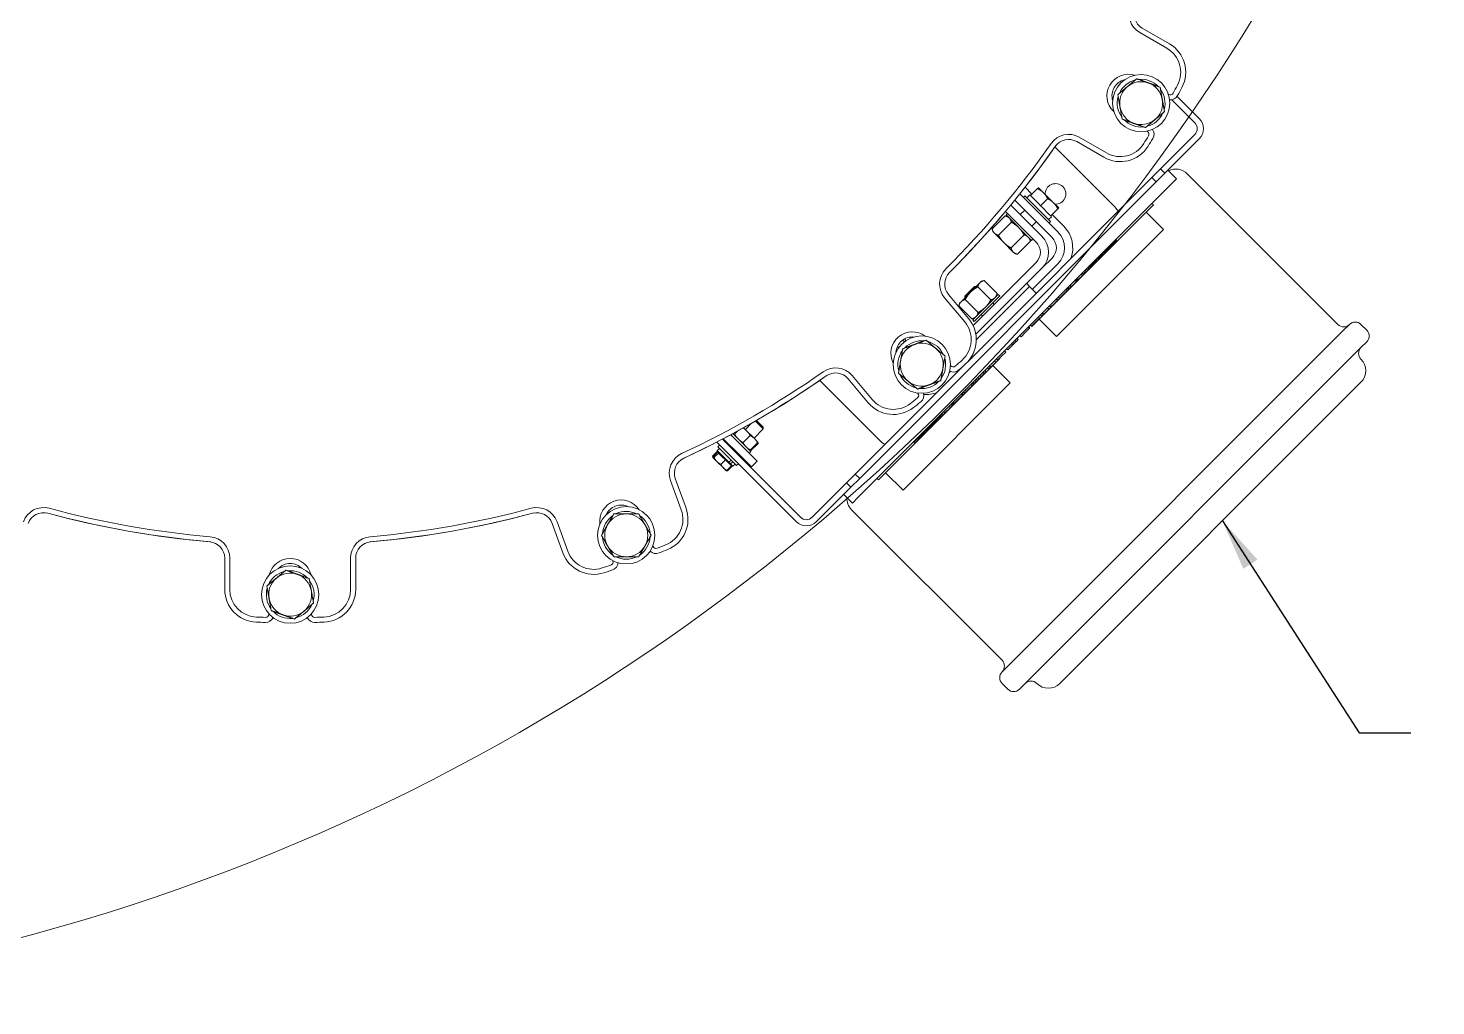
# Model space of a CAD drawing. Header units: inches. Extents: x 20 to 536, y 8 to 344.
# Drawn here: x 103.1 to 146.09, y 211.2 to 241.05 of the extents above; entities that cross this region are included whole.
import ezdxf

# ---------------------------------------------------------------- set-up
doc = ezdxf.new("R2010")
doc.units = ezdxf.units.IN
doc.header["$LTSCALE"] = 16
doc.header["$MEASUREMENT"] = 0
doc.layers.add('Symbol', color=7, linetype='Continuous', lineweight=25)
doc.layers.add('Visible', color=7, linetype='Continuous', lineweight=18)
doc.styles.add('Standard D-E', font='arial.ttf')
doc.dimstyles.new('in [mm] D-E NeptuneBenson$7', dxfattribs={"dimscale": 16, "dimtxt": 0.15, "dimasz": 0.098425, "dimexe": 0.125, "dimexo": 0.063, "dimgap": 0.031496, "dimtad": 0, "dimtih": 1, "dimtoh": 1, "dimdec": 4, "dimrnd": 1e-08, "dimzin": 3, "dimdsep": 46, "dimlunit": 5, "dimtxsty": 'Standard D-E', "dimcen": 0.09, "dimdle": 0.393701, "dimclrd": 256, "dimclre": 256, "dimclrt": 256, "dimadec": 1, "dimazin": 1, "dimtfac": 1, "dimtofl": 0, "dimtmove": 0, "dimatfit": 3, "dimfxl": 1, "dimfrac": 1, "dimtolj": 1, "dimtzin": 4, "dimlwd": -1, "dimlwe": -1, "dimarcsym": 0})

msp = doc.modelspace()

# ---------------------------------------------------------------- linework, layer by layer
at = {"layer": 'Visible', "linetype": 'Continuous', "lineweight": 18}
for p, q in [((137.048192, 240.912123), (137.876296, 240.434016)), ((137.953796, 240.56825), (137.125692, 241.046357)), ((137.937361, 239.024667), (137.920639, 239.034321)), ((138.025352, 238.86024), (138.731199, 238.154393)), ((138.188641, 238.962116), (138.863782, 238.286975)), ((137.265639, 237.899828), (137.282361, 237.890173)), ((138.731199, 237.800839), (137.682309, 236.751949)), ((134.456667, 237.420196), (136.244604, 235.632259)), ((135.125692, 237.582255), (135.953796, 237.104149)), ((136.031296, 237.238383), (135.203192, 237.716489)), ((138.863782, 237.668257), (137.814891, 236.619366)), ((137.413608, 236.483248), (131.803757, 230.873398)), ((137.413608, 236.483248), (137.682309, 236.751949)), ((137.546191, 236.350666), (137.413608, 236.483248)), ((137.546191, 236.350666), (137.730038, 236.534514)), ((137.682309, 236.751949), (137.814891, 236.619366)), ((137.730038, 236.534514), (137.814891, 236.619366)), ((138.17198, 236.446125), (137.906815, 236.71129)), ((138.17198, 236.446125), (137.995203, 236.269349)), ((128.449262, 226.723407), (137.995203, 236.269349)), ((137.546191, 236.350666), (128.495224, 227.299699)), ((133.755027, 235.977057), (133.54411, 236.187975)), ((133.711181, 235.933211), (133.926618, 236.148648)), ((134.108928, 236.0216), (133.954249, 236.176279)), ((134.418288, 235.71224), (134.108928, 236.0216)), ((134.060851, 234.693013), (133.108448, 235.645416)), ((134.373184, 234.651793), (133.230401, 235.794577)), ((134.549961, 234.82857), (133.388046, 235.990485)), ((133.542408, 235.925208), (133.497866, 235.880665)), ((134.321896, 235.14572), (133.542408, 235.925208)), ((133.690711, 235.953681), (133.602322, 235.865293)), ((133.690711, 235.953681), (133.711181, 235.933211)), ((133.75845, 235.885942), (133.711181, 235.933211)), ((137.464849, 235.650605), (133.752538, 231.938295)), ((133.75845, 235.885942), (133.973271, 235.671121)), ((134.02054, 235.623852), (133.973271, 235.671121)), ((134.02054, 235.623852), (134.235977, 235.839289)), ((134.067809, 235.576583), (134.02054, 235.623852)), ((134.067809, 235.576583), (134.282631, 235.361762)), ((134.572967, 235.557561), (134.418288, 235.71224)), ((137.420654, 235.6948), (137.464849, 235.650605)), ((132.541284, 234.916088), (132.938166, 235.31297)), ((133.019683, 235.291128), (132.938166, 235.31297)), ((132.948022, 235.452289), (133.884074, 234.516237)), ((133.008548, 235.391347), (132.964006, 235.346805)), ((133.743493, 234.567318), (132.964006, 235.346805)), ((133.788036, 234.61186), (133.008548, 235.391347)), ((133.221723, 235.178588), (133.221515, 235.17838)), ((133.534056, 235.490921), (133.398499, 235.355365)), ((134.353836, 235.290556), (134.265447, 235.202168)), ((134.329899, 235.314493), (134.282631, 235.361762)), ((134.329899, 235.314493), (134.545336, 235.52993)), ((134.329899, 235.314493), (134.353836, 235.290556)), ((134.726738, 235.005347), (134.373746, 235.358339)), ((137.243878, 235.429635), (137.774208, 234.899304)), ((132.563126, 234.83457), (132.541284, 234.916088)), ((132.563126, 234.83457), (132.607883, 234.789814)), ((132.607883, 234.789814), (132.897192, 234.500504)), ((132.734157, 234.723215), (133.131039, 235.120097)), ((133.119903, 234.337469), (133.516785, 234.734351)), ((133.575276, 234.825035), (133.575068, 234.824827)), ((133.88761, 235.137368), (133.752053, 235.001811)), ((134.321896, 235.14572), (134.277353, 235.101178)), ((137.774208, 234.899304), (134.503839, 231.628936)), ((132.897192, 234.500504), (133.186502, 234.211194)), ((133.312776, 234.144595), (133.709658, 234.541477)), ((133.687816, 234.622995), (133.709658, 234.541477)), ((133.788036, 234.61186), (133.743493, 234.567318)), ((135.469687, 233.726155), (136.324639, 234.581106)), ((136.098347, 234.301781), (136.027681, 234.231115)), ((136.07183, 234.328298), (136.098347, 234.301781)), ((136.149104, 234.352539), (136.098347, 234.301781)), ((136.122588, 234.379055), (136.149104, 234.352539)), ((136.138109, 234.394577), (136.164626, 234.36806)), ((136.351155, 234.55459), (136.164626, 234.36806)), ((136.3158, 234.589945), (136.324639, 234.581106)), ((136.324639, 234.581106), (136.351155, 234.55459)), ((133.884074, 233.893983), (131.958993, 231.968902)), ((133.186502, 234.211194), (133.231259, 234.166438)), ((133.231259, 234.166438), (133.312776, 234.144595)), ((134.060851, 233.717206), (134.373184, 234.029539)), ((135.68707, 233.890504), (135.649943, 233.853378)), ((135.660553, 233.917021), (135.68707, 233.890504)), ((135.74267, 233.946104), (135.68707, 233.890504)), ((135.716153, 233.972621), (135.74267, 233.946104)), ((135.752301, 234.008769), (135.778818, 233.982252)), ((135.9284, 234.131834), (135.778818, 233.982252)), ((135.901883, 234.158351), (135.9284, 234.131834)), ((135.933009, 234.189477), (135.959526, 234.16296)), ((136.027681, 234.231115), (135.959526, 234.16296)), ((136.001164, 234.257632), (136.027681, 234.231115)), ((132.043415, 231.69977), (134.060851, 233.717206)), ((133.772315, 233.075116), (134.549961, 233.852763)), ((135.295919, 233.499353), (135.159708, 233.363142)), ((135.260563, 233.534709), (135.295919, 233.499353)), ((135.269402, 233.52587), (135.309429, 233.565896)), ((135.335945, 233.53938), (135.295919, 233.499353)), ((135.30059, 233.574735), (135.335945, 233.53938)), ((135.374421, 233.577855), (135.335945, 233.53938)), ((135.339066, 233.613211), (135.374421, 233.577855)), ((135.415817, 233.619251), (135.374421, 233.577855)), ((135.380461, 233.654607), (135.415817, 233.619251)), ((135.4579, 233.661334), (135.415817, 233.619251)), ((135.422544, 233.696689), (135.4579, 233.661334)), ((135.496204, 233.699638), (135.4579, 233.661334)), ((135.460848, 233.734993), (135.496204, 233.699638)), ((135.540439, 233.743874), (135.496204, 233.699638)), ((135.513923, 233.77039), (135.540439, 233.743874)), ((135.5307, 233.787168), (135.557216, 233.760651)), ((135.612817, 233.816251), (135.557216, 233.760651)), ((135.5863, 233.842768), (135.612817, 233.816251)), ((135.649943, 233.853378), (135.612817, 233.816251)), ((131.708867, 232.867128), (131.997649, 233.15591)), ((132.168976, 233.274421), (131.879666, 232.985111)), ((131.997649, 233.15591), (132.050463, 233.155908)), ((132.102377, 233.148147), (132.499259, 232.751265)), ((132.213732, 233.319177), (132.168976, 233.274421)), ((132.213732, 233.319177), (132.29525, 233.34102)), ((132.29525, 233.34102), (132.692132, 232.944138)), ((133.684654, 233.164233), (133.507982, 232.98756)), ((133.596266, 233.252621), (133.684654, 233.164233)), ((133.683926, 233.163505), (133.888895, 232.958536)), ((134.835832, 233.039266), (134.71309, 232.916525)), ((134.800476, 233.074622), (134.835832, 233.039266)), ((134.813198, 233.087343), (134.822037, 233.078504)), ((134.822037, 233.078504), (134.869997, 233.126464)), ((134.844994, 233.101462), (134.871511, 233.074945)), ((134.861158, 233.135303), (134.896513, 233.099948)), ((134.896513, 233.099948), (134.871511, 233.074945)), ((134.954842, 233.158277), (134.896513, 233.099948)), ((134.919487, 233.193632), (134.954842, 233.158277)), ((135.020686, 233.224121), (134.954842, 233.158277)), ((135.111222, 233.314656), (135.020686, 233.224121)), ((135.075866, 233.350012), (135.111222, 233.314656)), ((135.084705, 233.341173), (135.133191, 233.389659)), ((135.159708, 233.363142), (135.111222, 233.314656)), ((135.124352, 233.398497), (135.159708, 233.363142)), ((131.089248, 232.813682), (131.70389, 232.081181)), ((131.822627, 232.180813), (131.207985, 232.913314)), ((131.5456, 232.651045), (131.523757, 232.569527)), ((131.523757, 232.569527), (131.920639, 232.172645)), ((131.590356, 232.695801), (131.5456, 232.651045)), ((131.879666, 232.985111), (131.590356, 232.695801)), ((131.708867, 232.867128), (131.708869, 232.814314)), ((131.71663, 232.7624), (132.113512, 232.365518)), ((131.946479, 232.13881), (132.725967, 232.918298)), ((131.991021, 232.094268), (132.770509, 232.873756)), ((133.507982, 232.98756), (132.056581, 231.536159)), ((132.604211, 232.614119), (132.557542, 232.660788)), ((132.670289, 232.86262), (132.692132, 232.944138)), ((132.770509, 232.873756), (132.725967, 232.918298)), ((134.295706, 232.569851), (134.331061, 232.534496)), ((134.429827, 232.633262), (134.331061, 232.534496)), ((134.535392, 232.738827), (134.429827, 232.633262)), ((134.500037, 232.774182), (134.535392, 232.738827)), ((134.508625, 232.782771), (134.543981, 232.747415)), ((134.543981, 232.747415), (134.535393, 232.738828)), ((134.554993, 232.829138), (134.590348, 232.793783)), ((134.71309, 232.916525), (134.590348, 232.793783)), ((132.002157, 232.194488), (131.920639, 232.172645)), ((131.991021, 232.094268), (131.946479, 232.13881)), ((132.250657, 232.260566), (132.203988, 232.307235)), ((133.991769, 232.195204), (133.869028, 232.072462)), ((133.956414, 232.230559), (133.991769, 232.195204)), ((133.973509, 232.159266), (134.503839, 231.628936)), ((134.017096, 232.291241), (134.052451, 232.255885)), ((134.11078, 232.314215), (134.052451, 232.255885)), ((134.075425, 232.34957), (134.11078, 232.314215)), ((134.176624, 232.380059), (134.11078, 232.314215)), ((134.267159, 232.470594), (134.176624, 232.380059)), ((134.231804, 232.505949), (134.267159, 232.470594)), ((134.289623, 232.563768), (134.324978, 232.528413)), ((134.331061, 232.534496), (134.324978, 232.528413)), ((133.551412, 231.754846), (133.42366, 231.627095)), ((133.675585, 231.879019), (133.551412, 231.754846)), ((133.64023, 231.914375), (133.675585, 231.879019)), ((133.656691, 231.930836), (133.692046, 231.89548)), ((133.692046, 231.89548), (133.675587, 231.879021)), ((133.708344, 231.982489), (133.752538, 231.938295)), ((133.710931, 231.985076), (133.746286, 231.949721)), ((133.869028, 232.072462), (133.746286, 231.949721)), ((129.647498, 231.328192), (129.685512, 231.290177)), ((129.860293, 231.468949), (129.806242, 231.523001)), ((129.860868, 231.557874), (129.907715, 231.511027)), ((129.907715, 231.511027), (129.912668, 231.506075)), ((133.109623, 231.313057), (133.018729, 231.222164)), ((133.174393, 231.377828), (133.109623, 231.313057)), ((133.139038, 231.413183), (133.174393, 231.377828)), ((133.212325, 231.41576), (133.174393, 231.377828)), ((133.17697, 231.451115), (133.212325, 231.41576)), ((133.2431, 231.446534), (133.212325, 231.41576)), ((133.241024, 231.51517), (133.27638, 231.479814)), ((133.27638, 231.479814), (133.2431, 231.446534)), ((133.246034, 231.520179), (133.28139, 231.484824)), ((133.28139, 231.484824), (133.27638, 231.479814)), ((133.335067, 231.538501), (133.28139, 231.484824)), ((133.299711, 231.573857), (133.335067, 231.538501)), ((133.388305, 231.66245), (133.42366, 231.627095)), ((132.780316, 230.966073), (129.068005, 227.253762)), ((132.648305, 230.851739), (132.557769, 230.761204)), ((132.612949, 230.887095), (132.648305, 230.851739)), ((132.672915, 230.94706), (132.70827, 230.911705)), ((132.831012, 231.034447), (132.70827, 230.911705)), ((132.771477, 230.974911), (132.780316, 230.966073)), ((132.953754, 231.157188), (132.831012, 231.034447)), ((132.918399, 231.192544), (132.953754, 231.157188)), ((132.983374, 231.257519), (133.018729, 231.222164)), ((128.877186, 229.709294), (128.262544, 230.441796)), ((131.721074, 230.790714), (128.362641, 227.432282)), ((131.234479, 230.53728), (131.26126, 230.564062)), ((131.279246, 230.73594), (131.266835, 230.750731)), ((132.165793, 230.439938), (132.201148, 230.404583)), ((132.238722, 230.442157), (132.201148, 230.404583)), ((132.29884, 230.502275), (132.238722, 230.442157)), ((132.263485, 230.53763), (132.29884, 230.502275)), ((132.35717, 230.560604), (132.29884, 230.502275)), ((132.321814, 230.595959), (132.35717, 230.560604)), ((132.398241, 230.672386), (132.433596, 230.637031)), ((132.491925, 230.69536), (132.433596, 230.637031)), ((132.45657, 230.730715), (132.491925, 230.69536)), ((132.557769, 230.761204), (132.491925, 230.69536)), ((132.559345, 230.745102), (133.089675, 230.214772)), ((129.088684, 228.476338), (127.274798, 230.290224)), ((128.143807, 230.342164), (128.758449, 229.609662)), ((133.089675, 230.214772), (129.819306, 226.944403)), ((131.719862, 229.994007), (131.755217, 229.958652)), ((131.817841, 230.021275), (131.755217, 229.958652)), ((131.926626, 230.130061), (131.817841, 230.021275)), ((131.891271, 230.165416), (131.926626, 230.130061)), ((131.927977, 230.202122), (131.963332, 230.166767)), ((131.958036, 230.232181), (131.993391, 230.196826)), ((131.993391, 230.196826), (131.963332, 230.166767)), ((132.052078, 230.255513), (131.993391, 230.196826)), ((132.016723, 230.290868), (132.052078, 230.255513)), ((132.092157, 230.295592), (132.052078, 230.255513)), ((132.056802, 230.330947), (132.092157, 230.295592)), ((132.06217, 230.336315), (132.097525, 230.300959)), ((132.097525, 230.300959), (132.092157, 230.295592)), ((132.106748, 230.380893), (132.142103, 230.345538)), ((132.201148, 230.404583), (132.142103, 230.345538)), ((130.263317, 229.90868), (130.275728, 229.893888)), ((131.28753, 229.561675), (131.322885, 229.52632)), ((131.296369, 229.552836), (131.364207, 229.620675)), ((131.319142, 229.57561), (131.345659, 229.549093)), ((131.390723, 229.594158), (131.345659, 229.549093)), ((131.355368, 229.629513), (131.390723, 229.594158)), ((131.513465, 229.7169), (131.390723, 229.594158)), ((131.636207, 229.839641), (131.513465, 229.7169)), ((131.600852, 229.874997), (131.636207, 229.839641)), ((131.60969, 229.866158), (131.640106, 229.896574)), ((131.631267, 229.905412), (131.640106, 229.896574)), ((131.666623, 229.870057), (131.636207, 229.839641)), ((131.640106, 229.896574), (131.666623, 229.870057)), ((131.661533, 229.935678), (131.696888, 229.900323)), ((131.755217, 229.958652), (131.696888, 229.900323)), ((130.137504, 228.393972), (131.0151, 229.271568)), ((130.935817, 229.139251), (130.880217, 229.083651)), ((130.9093, 229.165768), (130.935817, 229.139251)), ((130.972943, 229.176378), (130.935817, 229.139251)), ((131.01007, 229.213504), (130.972943, 229.176378)), ((130.983553, 229.240021), (131.01007, 229.213504)), ((131.006262, 229.280407), (131.041617, 229.245051)), ((131.041617, 229.245051), (131.01007, 229.213504)), ((131.098873, 229.302307), (131.041617, 229.245051)), ((131.063517, 229.337662), (131.098873, 229.302307)), ((131.265272, 229.468706), (131.098873, 229.302307)), ((131.229916, 229.504062), (131.265272, 229.468706)), ((131.322885, 229.52632), (131.265272, 229.468706)), ((131.345659, 229.549093), (131.322885, 229.52632)), ((124.77662, 228.752375), (124.675655, 228.65141)), ((125.041218, 228.758454), (124.951109, 228.848564)), ((125.003735, 228.795937), (125.191511, 228.983713)), ((125.282657, 228.517015), (125.041218, 228.758454)), ((125.2689, 228.530772), (125.550086, 228.811957)), ((125.550086, 228.811957), (125.310372, 229.051671)), ((125.344783, 229.071487), (125.550089, 228.866181)), ((125.550089, 228.866181), (125.550086, 228.811957)), ((130.514578, 228.718013), (130.463821, 228.667255)), ((130.488062, 228.744529), (130.514578, 228.718013)), ((130.52403, 228.780497), (130.550546, 228.753981)), ((130.698694, 228.902128), (130.550546, 228.753981)), ((130.672177, 228.928645), (130.698694, 228.902128)), ((130.691824, 228.948292), (130.718341, 228.921775)), ((130.773941, 228.977376), (130.718341, 228.921775)), ((130.747424, 229.003892), (130.773941, 228.977376)), ((130.86595, 229.069385), (130.773941, 228.977376)), ((130.839434, 229.095901), (130.86595, 229.069385)), ((130.8537, 229.110168), (130.880217, 229.083651)), ((124.15344, 228.387583), (124.13096, 228.410062)), ((126.558914, 225.982108), (124.15344, 228.387583)), ((124.163339, 228.264546), (124.219908, 228.321115)), ((126.691497, 226.114691), (124.305614, 228.500573)), ((124.835239, 228.008722), (124.330413, 228.513549)), ((124.506993, 228.299195), (124.52588, 228.318082)), ((124.561534, 228.63598), (125.012016, 228.185499)), ((124.622981, 228.668989), (125.169552, 228.122418)), ((124.638251, 228.655415), (124.631898, 228.67287)), ((124.639222, 228.652748), (124.638251, 228.655415)), ((125.152931, 228.611647), (124.934174, 228.392891)), ((125.37729, 228.387288), (125.158533, 228.168531)), ((125.394305, 228.370273), (125.175548, 228.151516)), ((125.379563, 228.42011), (125.282657, 228.517015)), ((125.379563, 228.42011), (125.380534, 228.417442)), ((125.380534, 228.417442), (125.386886, 228.399988)), ((130.128665, 228.40281), (130.137504, 228.393972)), ((130.151494, 228.407961), (130.17801, 228.381445)), ((130.297102, 228.500537), (130.17801, 228.381445)), ((130.270586, 228.527053), (130.297102, 228.500537)), ((130.298483, 228.554951), (130.325, 228.528434)), ((130.393155, 228.596589), (130.325, 228.528434)), ((130.366638, 228.623106), (130.393155, 228.596589)), ((130.463821, 228.667255), (130.393155, 228.596589)), ((130.437304, 228.693772), (130.463821, 228.667255)), ((124.141203, 228.118386), (124.0048, 227.981983)), ((124.012802, 227.940204), (124.008692, 227.955542)), ((124.01343, 227.93786), (124.012802, 227.940204)), ((124.01343, 227.93786), (124.014905, 227.936385)), ((124.014905, 227.936385), (124.134443, 227.816846)), ((124.155102, 228.104486), (124.0187, 227.968084)), ((124.183006, 228.076583), (124.046603, 227.94018)), ((124.141203, 228.118386), (124.155102, 228.104486)), ((124.210008, 228.217877), (124.14354, 228.151409)), ((124.500659, 227.794291), (124.14354, 228.151409)), ((124.155102, 228.104486), (124.169054, 228.090535)), ((124.163339, 228.264546), (124.73751, 227.690376)), ((124.167579, 228.092009), (124.185259, 228.10969)), ((124.169054, 228.090535), (124.183006, 228.076583)), ((124.183006, 228.076583), (124.288593, 227.970996)), ((124.39418, 227.865409), (124.257777, 227.729006)), ((124.288593, 227.970996), (124.39418, 227.865409)), ((124.39418, 227.865409), (124.485815, 227.773774)), ((124.567127, 227.860759), (124.500659, 227.794291)), ((124.772158, 228.03403), (124.791045, 228.052916)), ((125.188792, 227.655169), (124.835239, 228.008722)), ((125.012016, 228.185499), (125.365569, 227.831946)), ((125.122324, 228.07519), (125.169552, 228.122418)), ((125.125711, 228.166258), (125.128379, 228.165288)), ((125.128379, 228.165288), (125.145833, 228.158935)), ((124.134443, 227.816846), (124.331666, 227.619624)), ((124.331666, 227.619624), (124.410824, 227.540466)), ((124.410824, 227.540466), (124.413168, 227.539838)), ((124.413168, 227.539838), (124.428505, 227.535728)), ((124.57745, 227.682139), (124.441047, 227.545736)), ((124.591349, 227.668239), (124.454947, 227.531837)), ((124.485815, 227.773774), (124.57745, 227.682139)), ((124.528358, 227.766591), (124.500659, 227.794291)), ((124.528358, 227.766591), (124.553752, 227.741197)), ((124.62022, 227.807665), (124.553752, 227.741197)), ((124.624373, 227.670577), (124.553752, 227.741197)), ((124.564973, 227.694615), (124.582653, 227.712296)), ((124.57745, 227.682139), (124.591349, 227.668239)), ((124.690841, 227.737045), (124.624373, 227.670577)), ((124.73751, 227.690376), (124.794078, 227.746944)), ((125.188792, 227.655169), (125.365569, 227.831946)), ((128.093941, 227.163581), (128.362641, 227.432282)), ((128.362641, 227.432282), (128.495224, 227.299699)), ((129.288976, 227.474733), (129.819306, 226.944403)), ((122.719843, 227.241716), (123.046887, 226.34317)), ((123.19254, 226.396183), (122.865496, 227.294729)), ((128.093941, 227.163581), (127.04505, 226.114691)), ((128.226523, 227.030999), (127.177633, 225.982108)), ((128.226523, 227.030999), (128.093941, 227.163581)), ((128.226523, 227.030999), (128.495224, 227.299699)), ((129.023811, 227.297956), (129.068005, 227.253762)), ((128.00732, 226.811795), (128.272485, 226.54663)), ((128.449262, 226.723407), (128.272485, 226.54663)), ((119.106725, 225.926649), (119.433769, 225.028102)), ((119.579422, 225.081116), (119.252377, 225.979662)), ((109.104451, 224.868286), (109.104451, 223.912073)), ((109.259451, 223.912073), (109.259451, 224.868286)), ((112.949451, 224.868286), (112.949451, 223.912073)), ((113.104451, 223.912073), (113.104451, 224.868286)), ((122.187753, 225.224294), (122.181149, 225.242438)), ((120.950152, 224.794392), (120.956756, 224.776247)), ((110.449451, 223.173823), (110.449451, 223.154514)), ((111.759451, 223.154514), (111.759451, 223.173823))]:
    msp.add_line(p, q, dxfattribs=at)
at = {"layer": 'Visible'}
for p, q in [((136.429969, 239.066372), (136.436669, 239.063948)), ((143.097081, 232.002062), (138.500887, 236.598256)), ((143.273858, 231.825285), (133.02081, 221.572237)), ((143.273858, 231.825285), (143.450635, 232.002062)), ((143.980965, 231.825285), (143.804188, 232.002062)), ((129.877025, 231.290688), (129.882492, 231.286119)), ((133.55114, 221.041907), (143.804188, 231.294955)), ((143.980965, 231.471732), (143.804188, 231.294955)), ((134.6118, 221.041907), (143.804188, 230.234295)), ((121.059831, 226.225174), (121.063406, 226.219011)), ((128.247839, 226.345207), (132.844033, 221.749013)), ((111.041872, 224.480806), (111.043123, 224.473792)), ((132.844033, 221.39546), (133.02081, 221.572237)), ((132.844033, 221.041907), (133.02081, 220.86513)), ((133.55114, 221.041907), (133.374363, 220.86513))]:
    msp.add_line(p, q, dxfattribs=at)
at = {"layer": 'Visible', "linetype": 'Continuous', "lineweight": 18}
msp.add_circle((86.745878, 274.199595), 63, dxfattribs=at)
at = {"layer": 'Visible'}
for centre in [(137.090695, 238.757161), (130.392148, 230.774143), (121.36722, 225.563599), (111.104451, 223.753996)]:
    msp.add_circle(centre, 0.875, dxfattribs=at)
at = {"layer": 'Visible', "linetype": 'Continuous', "lineweight": 18}
for centre, radius, start, end in [((137.375692, 241.479369), 0.655, 154.9454297, 240), ((137.375692, 241.479369), 0.5, 154.9454297, 240), ((137.453796, 239.702225), 0.845, 331.9188512, 60), ((137.453796, 239.702225), 1, 331.9188512, 60), ((136.699831, 238.982826), 0.655, 72.9900506, 227.0099494), ((136.699831, 238.982826), 0.5, 103.7192044, 196.2807956), ((137.984861, 239.106939), 0.095, 240, 331.4037607), ((111.104451, 253.760326), 30.71, 331.4037607, 331.9188512), ((111.104451, 253.760326), 30.865, 331.4037607, 331.9188512), ((137.984861, 239.106939), 0.25, 264.2565302, 331.4037607), ((138.554422, 237.977616), 0.4375, 315, 45), ((134.875692, 237.149242), 0.655, 60, 145.0545703), ((111.104451, 253.760326), 30.71, 328.0811488, 328.5962393), ((137.234861, 237.807901), 0.095, 328.5962393, 60), ((137.234861, 237.807901), 0.25, 328.5962393, 35.7434698), ((138.554422, 237.977616), 0.25, 315, 45), ((111.104451, 253.760326), 28.345, 314.9454297, 325.0545703), ((111.104451, 253.760326), 28.501331, 314.872782, 325.127218), ((111.104451, 253.760326), 28.5, 314.9454297, 325.0545703), ((134.875692, 237.149242), 0.5, 60, 145.0545703), ((136.453796, 237.970174), 1, 240, 328.0811488), ((136.453796, 237.970174), 0.845, 240, 328.0811488), ((111.104451, 253.760326), 30.865, 328.0811488, 328.5962393), ((134.476837, 235.985812), 0.315, 266.7944753, 183.2055247), ((135.537497, 234.925152), 1, 32.0047679, 45), ((134.062057, 234.340666), 0.69, 315, 45), ((134.062057, 234.340666), 0.94, 339.5724539, 45), ((133.572947, 234.20511), 0.44, 315, 45), ((133.572947, 234.20511), 0.69, 315, 45), ((134.062057, 234.340666), 0.44, 315, 45), ((131.591007, 233.234708), 0.655, 134.9454297, 220), ((131.591007, 233.234708), 0.5, 134.9454297, 220), ((131.056582, 231.538025), 1, 311.9188512, 40), ((130.102038, 231.119883), 0.655, 52.9900506, 207.0099494), ((131.056582, 231.538025), 0.845, 311.9188512, 40), ((130.102038, 231.119883), 0.5, 83.7192044, 176.2807956), ((111.104451, 253.760326), 30.71, 311.4037607, 311.9188512), ((111.104451, 253.760326), 28.345, 294.9454297, 305.0545703), ((111.104451, 253.760326), 28.501331, 294.872782, 305.127218), ((111.104451, 253.760326), 28.5, 294.9454297, 305.0545703), ((127.760785, 230.02077), 0.655, 40, 125.0545703), ((127.760785, 230.02077), 0.5, 40, 125.0545703), ((131.352021, 230.797005), 0.25, 244.2565302, 311.4037607), ((131.352021, 230.797005), 0.095, 220, 311.4037607), ((111.104451, 253.760326), 30.865, 311.4037607, 311.9188512), ((129.524494, 230.25245), 1, 220, 308.0811488), ((129.524494, 230.25245), 0.845, 220, 308.0811488), ((111.104451, 253.760326), 30.71, 308.0811488, 308.5962393), ((111.104451, 253.760326), 30.865, 308.0811488, 308.5962393), ((130.202954, 229.832823), 0.095, 308.5962393, 40), ((130.202954, 229.832823), 0.25, 308.5962393, 15.7434698), ((130.52411, 230.802719), 0.94, 265.5268755, 290.4275461), ((129.79579, 229.183445), 1, 225, 237.9952321), ((123.335342, 227.465739), 0.655, 114.9454297, 200), ((123.335342, 227.465739), 0.5, 114.9454297, 200), ((121.212856, 225.987711), 0.655, 32.9900506, 187.0099494), ((103.572022, 225.755639), 0.655, 74.9454297, 160), ((103.572022, 225.755639), 0.5, 74.9454297, 160), ((111.104451, 253.760326), 28.501331, 254.872782, 265.127218), ((111.104451, 253.760326), 28.5, 254.9454297, 265.0545703), ((111.104451, 253.760326), 28.345, 254.9454297, 265.0545703), ((111.104451, 253.760326), 28.501331, 274.872782, 285.127218), ((111.104451, 253.760326), 28.345, 274.9454297, 285.0545703), ((111.104451, 253.760326), 28.5, 274.9454297, 285.0545703), ((118.636879, 225.755639), 0.655, 20, 105.0545703), ((118.636879, 225.755639), 0.5, 20, 105.0545703), ((121.212856, 225.987711), 0.5, 63.7192044, 156.2807956), ((122.252847, 226.054163), 0.845, 291.9188512, 20), ((122.252847, 226.054163), 1, 291.9188512, 20), ((126.868274, 226.291467), 0.4375, 225, 315), ((126.868274, 226.291467), 0.25, 225, 315), ((108.604451, 224.868286), 0.5, 0, 85.0545703), ((108.604451, 224.868286), 0.655, 0, 85.0545703), ((113.604451, 224.868286), 0.655, 94.9454297, 180), ((113.604451, 224.868286), 0.5, 94.9454297, 180), ((111.104451, 253.760326), 30.71, 291.4037607, 291.9188512), ((111.104451, 224.205326), 0.655, 12.9900506, 167.0099494), ((120.373462, 225.370123), 1, 200, 288.0811488), ((120.373462, 225.370123), 0.845, 200, 288.0811488), ((122.277024, 225.256786), 0.25, 224.2565302, 291.4037607), ((122.277024, 225.256786), 0.095, 200, 291.4037607), ((111.104451, 253.760326), 30.865, 291.4037607, 291.9188512), ((111.104451, 224.205326), 0.5, 43.7192044, 136.2807956), ((111.104451, 253.760326), 30.71, 288.0811488, 288.5962393), ((111.104451, 253.760326), 30.865, 288.0811488, 288.5962393), ((120.867485, 224.743755), 0.095, 288.5962393, 20), ((120.867485, 224.743755), 0.25, 288.5962393, 355.7434698), ((110.104451, 223.912073), 1, 180, 268.0811488), ((110.104451, 223.912073), 0.845, 180, 268.0811488), ((112.104451, 223.912073), 0.845, 271.9188512, 0), ((112.104451, 223.912073), 1, 271.9188512, 0), ((110.354451, 223.154514), 0.095, 268.5962393, 0), ((111.854451, 223.154514), 0.095, 180, 271.4037607), ((111.104451, 253.760326), 30.865, 268.0811488, 268.5962393), ((111.104451, 253.760326), 30.71, 268.0811488, 268.5962393), ((110.354451, 223.154514), 0.25, 268.5962393, 335.7434698), ((111.854451, 223.154514), 0.25, 204.2565302, 271.4037607), ((111.104451, 253.760326), 30.71, 271.4037607, 271.9188512), ((111.104451, 253.760326), 30.865, 271.4037607, 271.9188512)]:
    msp.add_arc(centre, radius, start, end, dxfattribs=at)
at = {"layer": 'Visible'}
for centre, radius, start, end in [((137.090695, 238.757161), 0.7295, 104.1702714, 154.9210559), ((137.090695, 238.757161), 0.7295, 44.1702714, 96.0519887), ((137.090695, 238.757161), 0.7295, 154.9210559, 156.0519887), ((137.090695, 238.757161), 0.656, 130.1111301, 190.1111301), ((137.090695, 238.757161), 0.656, 70.1111301, 130.1111301), ((137.090695, 238.757161), 0.656, 10.1111301, 70.1111301), ((137.090695, 238.757161), 0.7295, 344.1702714, 36.0519887), ((137.090695, 238.757161), 0.7295, 164.1702714, 216.0519887), ((137.090695, 238.757161), 0.656, 190.1111301, 250.1111301), ((137.090695, 238.757161), 0.656, 310.1111301, 10.1111301), ((137.090695, 238.757161), 0.7295, 224.1702714, 276.0519887), ((137.090695, 238.757161), 0.656, 250.1111301, 310.1111301), ((137.090695, 238.757161), 0.7295, 284.1702714, 336.0519887), ((138.147334, 236.244702), 0.5, 45, 116.3545988), ((143.273858, 232.178838), 0.25, 225, 315), ((143.627411, 231.825285), 0.25, 45, 135), ((143.804188, 231.648508), 0.25, 315, 45), ((130.392148, 230.774143), 0.656, 110.1111301, 170.1111301), ((130.392148, 230.774143), 0.7295, 134.9210559, 136.0519887), ((130.392148, 230.774143), 0.7295, 84.1702714, 134.9210559), ((130.392148, 230.774143), 0.656, 50.1111301, 110.1111301), ((130.392148, 230.774143), 0.7295, 24.1702714, 76.0519887), ((130.392148, 230.774143), 0.656, 350.1111301, 50.1111301), ((143.980965, 231.118178), 0.25, 135, 225), ((130.392148, 230.774143), 0.7295, 144.1702714, 196.0519887), ((130.392148, 230.774143), 0.656, 170.1111301, 230.1111301), ((130.392148, 230.774143), 0.7295, 324.1702714, 16.0519887), ((143.450635, 230.587848), 0.5, 315, 45), ((130.392148, 230.774143), 0.7295, 204.1702714, 256.0519887), ((130.392148, 230.774143), 0.656, 290.1111301, 350.1111301), ((130.392148, 230.774143), 0.656, 230.1111301, 290.1111301), ((130.392148, 230.774143), 0.7295, 264.1702714, 316.0519887), ((128.601392, 226.698761), 0.5, 177.8662915, 225), ((121.36722, 225.563599), 0.7295, 124.1702714, 176.0519887), ((121.36722, 225.563599), 0.656, 90.1111301, 150.1111301), ((121.36722, 225.563599), 0.7295, 114.9210559, 116.0519887), ((121.36722, 225.563599), 0.7295, 64.1702714, 114.9210559), ((121.36722, 225.563599), 0.656, 30.1111301, 90.1111301), ((121.36722, 225.563599), 0.7295, 4.1702714, 56.0519887), ((121.36722, 225.563599), 0.656, 150.1111301, 210.1111301), ((121.36722, 225.563599), 0.656, 330.1111301, 30.1111301), ((121.36722, 225.563599), 0.7295, 184.1702714, 236.0519887), ((121.36722, 225.563599), 0.7295, 304.1702714, 356.0519887), ((121.36722, 225.563599), 0.656, 210.1111301, 270.1111301), ((121.36722, 225.563599), 0.7295, 244.1702714, 296.0519887), ((121.36722, 225.563599), 0.656, 270.1111301, 330.1111301), ((111.104451, 223.753996), 0.7295, 104.1702714, 156.0519887), ((111.104451, 223.753996), 0.656, 70.1111301, 130.1111301), ((111.104451, 223.753996), 0.7295, 94.9210559, 96.0519887), ((111.104451, 223.753996), 0.7295, 44.1702714, 94.9210559), ((111.104451, 223.753996), 0.656, 130.1111301, 190.1111301), ((111.104451, 223.753996), 0.656, 10.1111301, 70.1111301), ((111.104451, 223.753996), 0.7295, 344.1702714, 36.0519887), ((111.104451, 223.753996), 0.7295, 164.1702714, 216.0519887), ((111.104451, 223.753996), 0.656, 190.1111301, 250.1111301), ((111.104451, 223.753996), 0.656, 310.1111301, 10.1111301), ((111.104451, 223.753996), 0.7295, 224.1702714, 276.0519887), ((111.104451, 223.753996), 0.656, 250.1111301, 310.1111301), ((111.104451, 223.753996), 0.7295, 284.1702714, 336.0519887), ((133.02081, 221.218683), 0.25, 135, 225), ((132.667256, 221.572237), 0.25, 315, 45), ((133.727916, 220.86513), 0.25, 45, 135), ((134.258247, 221.39546), 0.5, 225, 315), ((133.197586, 221.041907), 0.25, 225, 315)]:
    msp.add_arc(centre, radius, start, end, dxfattribs=at)
for points in [[(136.668053, 239.258867), (136.802484, 239.372114), (136.957713, 239.50288)], [(136.957713, 239.50288), (137.148574, 239.433831), (137.313864, 239.374033)], [(136.378392, 239.014854), (136.533621, 239.14562), (136.668053, 239.258867)], [(137.313864, 239.374033), (137.479155, 239.314235), (137.670016, 239.245186)], [(137.670016, 239.245186), (137.705648, 239.045372), (137.736507, 238.872327)], [(136.444883, 238.641995), (136.414025, 238.81504), (136.378392, 239.014854)], [(136.511375, 238.269135), (136.475742, 238.46895), (136.444883, 238.641995)], [(137.736507, 238.872327), (137.767366, 238.699282), (137.802998, 238.499467)], [(136.867526, 238.140288), (136.702236, 238.200086), (136.511375, 238.269135)], [(137.513338, 238.255454), (137.378906, 238.142208), (137.223677, 238.011442)], [(137.802998, 238.499467), (137.64777, 238.368701), (137.513338, 238.255454)], [(137.223677, 238.011442), (137.032816, 238.08049), (136.867526, 238.140288)], [(129.810939, 231.259918), (130.00153, 231.329707), (130.166588, 231.390145)], [(130.166588, 231.390145), (130.331645, 231.450584), (130.522237, 231.520373)], [(130.522237, 231.520373), (130.677971, 231.39021), (130.812841, 231.277485)], [(130.812841, 231.277485), (130.947711, 231.164761), (131.103446, 231.034598)], [(129.68085, 230.513689), (129.715707, 230.71364), (129.745894, 230.886803)], [(129.745894, 230.886803), (129.776082, 231.059966), (129.810939, 231.259918)], [(131.103446, 231.034598), (131.068589, 230.834646), (131.038402, 230.661483)], [(129.971455, 230.270801), (129.836585, 230.383526), (129.68085, 230.513689)], [(131.038402, 230.661483), (131.008215, 230.48832), (130.973357, 230.288369)], [(130.26206, 230.027914), (130.106325, 230.158077), (129.971455, 230.270801)], [(130.617709, 230.158141), (130.452651, 230.097703), (130.26206, 230.027914)], [(130.973357, 230.288369), (130.782766, 230.21858), (130.617709, 230.158141)], [(120.798472, 225.890496), (120.886064, 226.042892), (120.987207, 226.218863)], [(120.987207, 226.218863), (121.190173, 226.219257), (121.365948, 226.219597)], [(121.365948, 226.219597), (121.541722, 226.219938), (121.744689, 226.220332)], [(121.744689, 226.220332), (121.846513, 226.044755), (121.934695, 225.8927)], [(120.609738, 225.562129), (120.71088, 225.738101), (120.798472, 225.890496)], [(121.934695, 225.8927), (122.022878, 225.740645), (122.124702, 225.565068)], [(120.799745, 225.234497), (120.711562, 225.386552), (120.609738, 225.562129)], [(122.124702, 225.565068), (122.02356, 225.389097), (121.935968, 225.236701)], [(120.989751, 224.906865), (120.887927, 225.082443), (120.799745, 225.234497)], [(121.368492, 224.9076), (121.192718, 224.907259), (120.989751, 224.906865)], [(121.747233, 224.908335), (121.544267, 224.907941), (121.368492, 224.9076)], [(121.935968, 225.236701), (121.848376, 225.084306), (121.747233, 224.908335)], [(110.681808, 224.255702), (110.81624, 224.368949), (110.971468, 224.499715)], [(110.971468, 224.499715), (111.162329, 224.430666), (111.32762, 224.370868)], [(110.392148, 224.011689), (110.547376, 224.142455), (110.681808, 224.255702)], [(110.458639, 223.63883), (110.42778, 223.811874), (110.392148, 224.011689)], [(111.32762, 224.370868), (111.49291, 224.31107), (111.683771, 224.242021)], [(111.683771, 224.242021), (111.719404, 224.042206), (111.750262, 223.869162)], [(110.52513, 223.26597), (110.489497, 223.465785), (110.458639, 223.63883)], [(111.750262, 223.869162), (111.781121, 223.696117), (111.816753, 223.496302)], [(110.881281, 223.137123), (110.715991, 223.196921), (110.52513, 223.26597)], [(111.237433, 223.008276), (111.046572, 223.077325), (110.881281, 223.137123)], [(111.527093, 223.252289), (111.392661, 223.139042), (111.237433, 223.008276)], [(111.816753, 223.496302), (111.661525, 223.365536), (111.527093, 223.252289)]]:
    msp.add_rational_spline(points, [1, 1.0379548493, 1], degree=2, dxfattribs=at)
at = {"layer": 'Visible', "linetype": 'Continuous', "lineweight": 18}
for points, weights in [([(133.926618, 236.148648), (133.954249, 236.176279), (133.954249, 236.176279)], [1.01001874936, 1.04314139574, 1]), ([(134.108928, 236.0216), (134.037141, 236.093387), (133.926618, 236.148648)], [1, 1.04314139574, 1.01001874936]), ([(134.235977, 235.839289), (134.180716, 235.949813), (134.108928, 236.0216)], [1.01001874936, 1.04314139574, 1]), ([(134.418288, 235.71224), (134.346501, 235.784027), (134.235977, 235.839289)], [1, 1.04314139574, 1.01001874936]), ([(134.545336, 235.52993), (134.490075, 235.640453), (134.418288, 235.71224)], [1.01001874936, 1.04314139574, 1]), ([(133.06444, 235.246371), (133.019683, 235.291128), (132.938166, 235.31297)], [1, 1.0379548493, 1]), ([(133.131039, 235.120097), (133.109196, 235.201615), (133.06444, 235.246371)], [1, 1.0379548493, 1]), ([(134.572967, 235.557561), (134.572967, 235.557561), (134.545336, 235.52993)], [1, 1.04314139574, 1.01001874936]), ([(132.541284, 234.916088), (132.563126, 234.83457), (132.607883, 234.789814)], [1, 1.0379548493, 1]), ([(132.607883, 234.789814), (132.652639, 234.745058), (132.734157, 234.723215)], [1, 1.0379548493, 1]), ([(132.734157, 234.723215), (132.80768, 234.590017), (132.897192, 234.500504)], [1, 1.0379548493, 1]), ([(133.35375, 234.957061), (133.264237, 235.046574), (133.131039, 235.120097)], [1, 1.0379548493, 1]), ([(133.516785, 234.734351), (133.443262, 234.867549), (133.35375, 234.957061)], [1, 1.0379548493, 1]), ([(133.643059, 234.667752), (133.598303, 234.712508), (133.516785, 234.734351)], [1, 1.0379548493, 1]), ([(132.897192, 234.500504), (132.986705, 234.410992), (133.119903, 234.337469)], [1, 1.0379548493, 1]), ([(133.119903, 234.337469), (133.141746, 234.255951), (133.186502, 234.211194)], [1, 1.0379548493, 1]), ([(133.709658, 234.541477), (133.687816, 234.622995), (133.643059, 234.667752)], [1, 1.0379548493, 1]), ([(133.186502, 234.211194), (133.231259, 234.166438), (133.312776, 234.144595)], [1, 1.0379548493, 1]), ([(132.102377, 233.148147), (131.969179, 233.074624), (131.879666, 232.985111)], [1, 1.0379548493, 1]), ([(132.168976, 233.274421), (132.124219, 233.229664), (132.102377, 233.148147)], [1, 1.0379548493, 1]), ([(132.29525, 233.34102), (132.213732, 233.319177), (132.168976, 233.274421)], [1, 1.0379548493, 1]), ([(131.590356, 232.695801), (131.5456, 232.651045), (131.523757, 232.569527)], [1, 1.0379548493, 1]), ([(131.71663, 232.7624), (131.635112, 232.740558), (131.590356, 232.695801)], [1, 1.0379548493, 1]), ([(131.879666, 232.985111), (131.790153, 232.895598), (131.71663, 232.7624)], [1, 1.0379548493, 1]), ([(132.336223, 232.528554), (132.425736, 232.618067), (132.499259, 232.751265)], [1, 1.0379548493, 1]), ([(132.499259, 232.751265), (132.580776, 232.773107), (132.625533, 232.817864)], [1, 1.0379548493, 1]), ([(132.625533, 232.817864), (132.670289, 232.86262), (132.692132, 232.944138)], [1, 1.0379548493, 1]), ([(131.920639, 232.172645), (132.002157, 232.194488), (132.046913, 232.239244)], [1, 1.0379548493, 1]), ([(132.046913, 232.239244), (132.091669, 232.284), (132.113512, 232.365518)], [1, 1.0379548493, 1]), ([(132.113512, 232.365518), (132.24671, 232.439041), (132.336223, 232.528554)], [1, 1.0379548493, 1]), ([(129.863252, 231.559179), (129.884672, 231.534071), (129.907715, 231.511027)], [1.0142473383, 1.00950299289, 1]), ([(129.907715, 231.511027), (129.910194, 231.508549), (129.912693, 231.506092)], [1, 1.0010134378, 1.00197275572]), ([(125.041218, 228.758454), (124.996664, 228.803008), (124.939081, 228.841882)], [1, 1.02791635313, 1.01476692487]), ([(125.152931, 228.611647), (125.101208, 228.698465), (125.041218, 228.758454)], [1, 1.0379548493, 1]), ([(124.631619, 228.673645), (124.634096, 228.666695), (124.637189, 228.660652)], [1.01786692366, 1.01977830614, 1.01839983745]), ([(124.639278, 228.677777), (124.634256, 228.657714), (124.641028, 228.650942)], [1.00970234043, 1.0322445725, 1]), ([(124.641028, 228.650942), (124.648954, 228.643015), (124.675655, 228.65141)], [1, 1.0379548493, 1]), ([(124.675655, 228.65141), (124.727377, 228.564592), (124.787367, 228.504603)], [1, 1.0379548493, 1]), ([(124.787367, 228.504603), (124.847357, 228.444613), (124.934174, 228.392891)], [1, 1.0379548493, 1]), ([(124.934174, 228.392891), (124.976743, 228.315226), (125.028806, 228.263164)], [1, 1.0379548493, 1]), ([(125.282657, 228.517015), (125.230595, 228.569078), (125.152931, 228.611647)], [1, 1.0379548493, 1]), ([(125.37729, 228.387288), (125.33472, 228.464952), (125.282657, 228.517015)], [1, 1.0379548493, 1]), ([(125.380534, 228.417442), (125.38388, 228.408249), (125.37729, 228.387288)], [1.01308143419, 1.02955526539, 1]), ([(125.394305, 228.370273), (125.387387, 228.384774), (125.380163, 228.39787)], [1, 1.00796428699, 1.01258618857]), ([(125.386886, 228.399988), (125.391621, 228.386981), (125.394305, 228.370273)], [1.018070325, 1.01482839882, 1]), ([(124.0048, 227.981983), (124.006037, 227.959584), (124.01234, 227.944888)], [1, 1.02228818252, 1.01839983745]), ([(124.0187, 227.968084), (124.008429, 227.94286), (124.014905, 227.936385)], [1, 1.0379548493, 1]), ([(124.014905, 227.936385), (124.02138, 227.92991), (124.046603, 227.94018)], [1, 1.0379548493, 1]), ([(124.046603, 227.94018), (124.08544, 227.865849), (124.134443, 227.816846)], [1, 1.0379548493, 1]), ([(125.028806, 228.263164), (125.080869, 228.211101), (125.158533, 228.168531)], [1, 1.0379548493, 1]), ([(125.158533, 228.168531), (125.137572, 228.161942), (125.128379, 228.165288)], [1, 1.02955526539, 1.01308143419]), ([(125.175548, 228.151516), (125.15884, 228.1542), (125.145833, 228.158935)], [1, 1.01482839882, 1.018070325]), ([(125.147951, 228.165658), (125.161047, 228.158434), (125.175548, 228.151516)], [1.01258618857, 1.00796428699, 1]), ([(124.134443, 227.816846), (124.183447, 227.767843), (124.257777, 227.729006)], [1, 1.0379548493, 1]), ([(124.257777, 227.729006), (124.289138, 227.662152), (124.331666, 227.619624)], [1, 1.0379548493, 1]), ([(124.331666, 227.619624), (124.374193, 227.577096), (124.441047, 227.545736)], [1, 1.0379548493, 1]), ([(124.441047, 227.545736), (124.421246, 227.537674), (124.413168, 227.539838)], [1, 1.02955526539, 1.01308143419]), ([(124.454947, 227.531837), (124.439935, 227.532666), (124.428505, 227.535728)], [1, 1.01482839882, 1.018070325]), ([(124.431095, 227.54208), (124.442364, 227.536751), (124.454947, 227.531837)], [1.01258618857, 1.00796428699, 1])]:
    msp.add_rational_spline(points, weights, degree=2, dxfattribs=at)

# ---------------------------------------------------------------- leaders
at = {"layer": 'Symbol', "annotation_type": 0, "has_hookline": 1, "hookline_direction": 0, "text_width": 36.938064}
msp.add_leader([(139.574202, 226.004308), (143.747748, 219.538611), (145.322552, 219.538611)], dimstyle='in [mm] D-E NeptuneBenson$7', override={"dimtad": 0}, dxfattribs=at)

doc.saveas('drawing.dxf')
